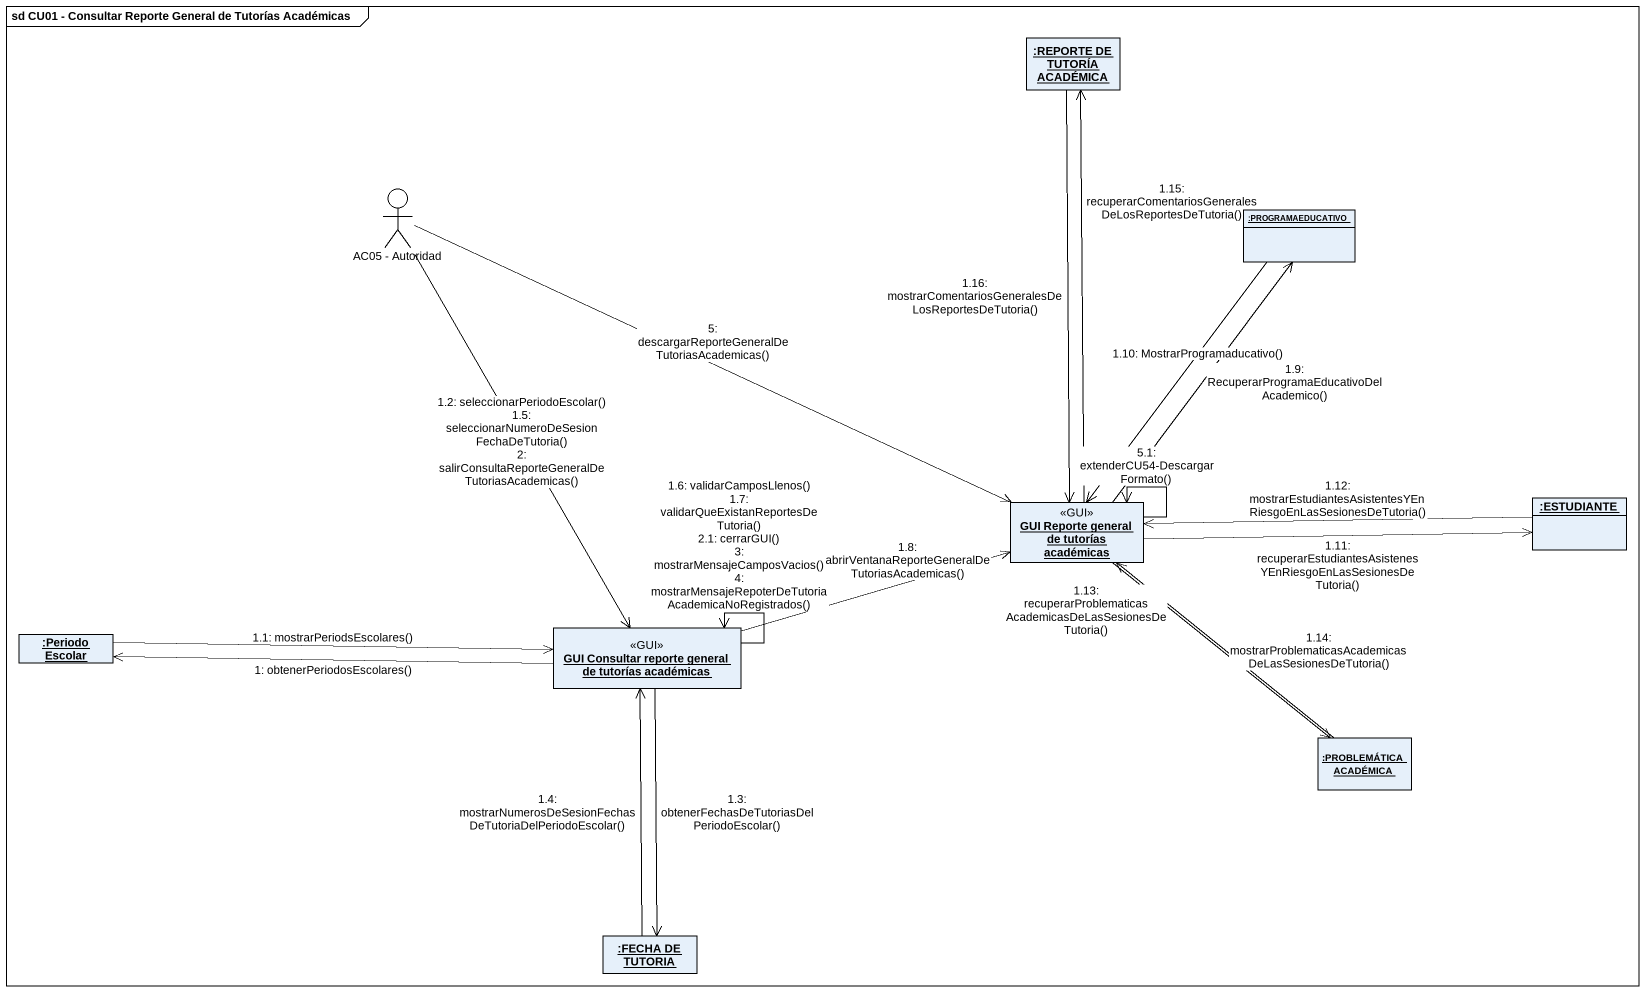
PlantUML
@startuml
mainframe sd CU01 - Consultar Reporte General de Tutorías Académicas
allowmixing
hide circle
hide empty members
object ":REPORTE DE TUTORÍA ACADÉMICA" as REPORTE_DE_TUTORÍA_ACADÉMICA
actor "AC05 - Autoridad" as AC05_Autoridad
object ":PROGRAMAEDUCATIVO" as PROGRAMAEDUCATIVO
object "GUI Reporte general de tutorías académicas" as GUI_Reporte_general_de <<GUI>>
object ":ESTUDIANTE" as ESTUDIANTE
object ":Periodo Escolar" as Periodo_Escolar
object "GUI Consultar reporte general de tutorías académicas" as GUI_Consultar_reporte <<GUI>>
object ":PROBLEMÁTICA ACADÉMICA" as PROBLEMÁTICA_ACADÉMICA
object ":FECHA DE TUTORIA" as FECHA_DE_TUTORIA
GUI_Consultar_reporte -left-> Periodo_Escolar : 1: obtenerPeriodosEscolares()
Periodo_Escolar -right-> GUI_Consultar_reporte : 1.1: mostrarPeriodsEscolares()
AC05_Autoridad --> GUI_Consultar_reporte : 1.2: seleccionarPeriodoEscolar()\n1.5: seleccionarNumeroDeSesionFechaDeTutoria()\n2: salirConsultaReporteGeneralDeTutoriasAcademicas()
GUI_Consultar_reporte --> FECHA_DE_TUTORIA : 1.3: obtenerFechasDeTutoriasDelPeriodoEscolar()
FECHA_DE_TUTORIA -up-> GUI_Consultar_reporte : 1.4: mostrarNumerosDeSesionFechasDeTutoriaDelPeriodoEscolar()
GUI_Consultar_reporte --> GUI_Consultar_reporte : 1.6: validarCamposLlenos()\n1.7: validarQueExistanReportesDeTutoria()\n2.1: cerrarGUI()\n3: mostrarMensajeCamposVacios()\n4: mostrarMensajeRepoterDeTutoriaAcademicaNoRegistrados()
GUI_Consultar_reporte -right-> GUI_Reporte_general_de : 1.8: abrirVentanaReporteGeneralDeTutoriasAcademicas()
GUI_Reporte_general_de -up-> PROGRAMAEDUCATIVO : 1.9: RecuperarProgramaEducativoDelAcademico()
PROGRAMAEDUCATIVO --> GUI_Reporte_general_de : 1.10: MostrarProgramaducativo()
GUI_Reporte_general_de -right-> ESTUDIANTE : 1.11: recuperarEstudiantesAsistenesYEnRiesgoEnLasSesionesDeTutoria()
ESTUDIANTE -left-> GUI_Reporte_general_de : 1.12: mostrarEstudiantesAsistentesYEnRiesgoEnLasSesionesDeTutoria()
GUI_Reporte_general_de --> PROBLEMÁTICA_ACADÉMICA : 1.13: recuperarProblematicasAcademicasDeLasSesionesDeTutoria()
PROBLEMÁTICA_ACADÉMICA -up-> GUI_Reporte_general_de : 1.14: mostrarProblematicasAcademicasDeLasSesionesDeTutoria()
GUI_Reporte_general_de -up-> REPORTE_DE_TUTORÍA_ACADÉMICA : 1.15: recuperarComentariosGeneralesDeLosReportesDeTutoria()
REPORTE_DE_TUTORÍA_ACADÉMICA --> GUI_Reporte_general_de : 1.16: mostrarComentariosGeneralesDeLosReportesDeTutoria()
AC05_Autoridad -right-> GUI_Reporte_general_de : 5: descargarReporteGeneralDeTutoriasAcademicas()
GUI_Reporte_general_de --> GUI_Reporte_general_de : 5.1: extenderCU54-DescargarFormato()
@enduml
